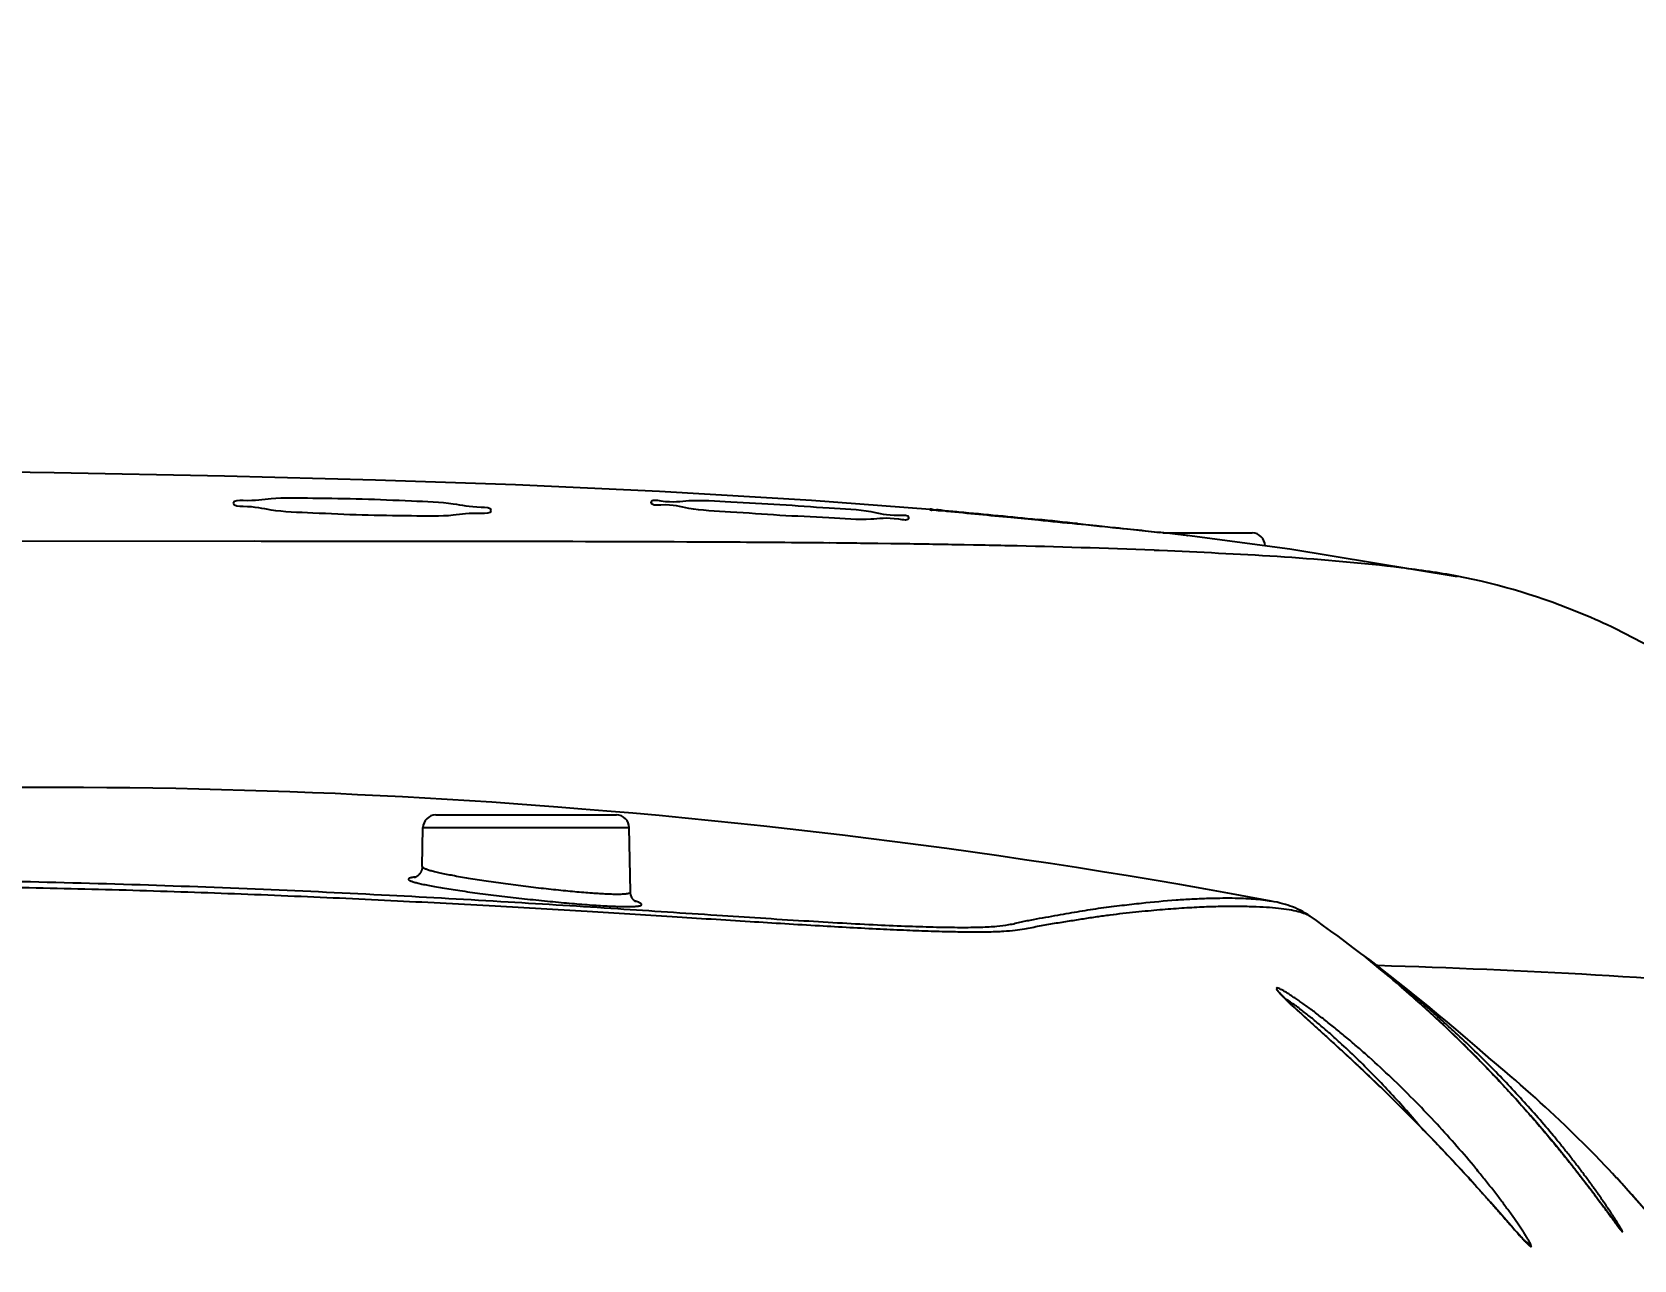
# Model space of a CAD drawing. Header units: millimetres. Extents: x 5828 to 6704, y 123 to 421.
# Drawn here: x 6409.77 to 6412.881, y 194.295 to 196.678 of the extents above; entities that cross this region are included whole.
import ezdxf

# ---------------------------------------------------------------- set-up
doc = ezdxf.new("R2010")
doc.units = ezdxf.units.MM
doc.layers.add('外形图', color=7, linetype='Continuous')
doc.layers.add('尺寸标注', color=7, linetype='Continuous')
doc.styles.add('微软雅黑', font='msyh.ttc', dxfattribs={"height": 1.5})
doc.dimstyles.new('尺寸标注_1_20比例', dxfattribs={"dimtxt": 1.5, "dimasz": 1.25, "dimexe": 0.5, "dimexo": 0.4, "dimgap": 0.5, "dimtad": 1, "dimdec": 1, "dimlfac": 20, "dimdsep": 46, "dimtxsty": '微软雅黑', "dimcen": 0.09, "dimadec": 0, "dimazin": 0, "dimtp": 0.01, "dimtm": 0.01, "dimtfac": 1, "dimtdec": 1, "dimtofl": 0, "dimtmove": 0, "dimatfit": 3, "dimfxl": 1, "dimtolj": 1, "dimarcsym": 0})

# ---------------------------------------------------------------- blocks, each defined once
blk = doc.blocks.new('*D1102')
at = {"layer": 'Defpoints', "color": 0}
for p in [(6409.4545, 201.6953), (6409.4545, 196.4975), (6406.5795, 189.9086)]:
    blk.add_point(p, dxfattribs=at)
at = {"layer": '尺寸标注', "color": 0, "lineweight": -2}
for p, q in [((6406.5795, 190.3086), (6406.5795, 202.1953)), ((6409.4545, 196.8975), (6409.4545, 202.1953)), ((6405.3295, 201.6953), (6404.0795, 201.6953)), ((6410.7045, 201.6953), (6417.675, 201.6953))]:
    blk.add_line(p, q, dxfattribs=at)
at = {"layer": '尺寸标注', "color": 0}
for points in [[(6405.3295, 201.487), (6405.3295, 201.9037), (6406.5795, 201.6953)], [(6410.7045, 201.9037), (6410.7045, 201.487), (6409.4545, 201.6953)]]:
    blk.add_solid(points, dxfattribs=at)
at = {"layer": '尺寸标注', "color": 0, "insert": (6415.1519, 202.9561), "char_height": 1.5, "attachment_point": 5, "style": '微软雅黑'}
blk.add_mtext('\\A1;\\A1;{\\fAlibaba PuHuiTi 3.0 55 Regular|b0|i0|c134|p18;57.5}', dxfattribs=at)

msp = doc.modelspace()

# ---------------------------------------------------------------- linework, layer by layer
at = {"layer": '外形图', "linetype": 'ByBlock'}
for p, q in [((6411.8163, 195.7216), (6411.7991, 195.7233)), ((6411.8002, 195.7242), (6411.8059, 195.7236)), ((6411.8059, 195.7236), (6411.8165, 195.7225)), ((6411.8165, 195.7225), (6411.8374, 195.7203)), ((6411.8374, 195.7203), (6411.8595, 195.7179)), ((6410.2014, 195.6899), (6409.6646, 195.6898)), ((6410.215, 195.6898), (6410.2014, 195.6899)), ((6410.2264, 195.6898), (6410.215, 195.6898)), ((6410.2407, 195.6898), (6410.2264, 195.6898)), ((6410.2815, 195.6898), (6410.2407, 195.6898)), ((6410.2967, 195.6898), (6410.2815, 195.6898)), ((6410.3031, 195.6898), (6410.2967, 195.6898)), ((6410.5303, 195.6896), (6410.524, 195.6896)), ((6410.5353, 195.6896), (6410.5303, 195.6896)), ((6410.5453, 195.6896), (6410.5353, 195.6896)), ((6410.5849, 195.6896), (6410.5453, 195.6896)), ((6410.5989, 195.6895), (6410.5849, 195.6896)), ((6410.6235, 195.6895), (6410.5989, 195.6895)), ((6411.8684, 195.7163), (6411.8591, 195.7173)), ((6411.8595, 195.7179), (6411.8688, 195.7169)), ((6411.8706, 195.7161), (6411.8684, 195.7163)), ((6411.8688, 195.7169), (6411.8749, 195.7162)), ((6411.8739, 195.7158), (6411.8706, 195.7161)), ((6411.8749, 195.7162), (6411.8973, 195.7138)), ((6411.8973, 195.7138), (6411.9377, 195.7093)), ((6411.9377, 195.7093), (6411.9604, 195.7068)), ((6411.9664, 195.7061), (6412.1395, 195.7061)), ((6412.0136, 195.7012), (6412.0123, 195.7013)), ((6412.0132, 195.7011), (6412.0142, 195.7011)), ((6412.0142, 195.7011), (6412.0136, 195.7011)), ((6411.0416, 195.6885), (6411.0169, 195.6886)), ((6411.1121, 195.6882), (6411.0946, 195.6883)), ((6411.12, 195.6881), (6411.1121, 195.6882)), ((6411.332, 195.6864), (6411.3194, 195.6866)), ((6411.3402, 195.6864), (6411.332, 195.6864)), ((6411.3583, 195.6862), (6411.3402, 195.6864)), ((6411.438, 195.6852), (6411.4128, 195.6855)), ((6411.58, 195.6829), (6411.5566, 195.6833)), ((6411.5981, 195.6825), (6411.58, 195.6829)), ((6411.6654, 195.6811), (6411.6591, 195.6812)), ((6411.9591, 195.6718), (6411.9491, 195.6723)), ((6411.975, 195.6712), (6411.9591, 195.6718)), ((6412.9137, 195.4844), (6412.845, 195.5202)), ((6410.5277, 195.0585), (6410.5291, 195.1341)), ((6410.5291, 195.1341), (6410.9299, 195.1341)), ((6410.5541, 195.1586), (6410.9049, 195.1586)), ((6410.9321, 195.0091), (6410.9299, 195.1341)), ((6412.1766, 194.9915), (6412.0994, 195.0057)), ((6412.2643, 194.9535), (6412.252, 194.9621)), ((6412.2784, 194.9434), (6412.2643, 194.9535)), ((6412.2924, 194.9333), (6412.2784, 194.9434)), ((6412.3065, 194.9231), (6412.2924, 194.9333)), ((6412.3207, 194.9126), (6412.3065, 194.9231)), ((6412.3354, 194.9016), (6412.3207, 194.9126)), ((6412.3509, 194.89), (6412.3354, 194.9016)), ((6412.3678, 194.8771), (6412.3509, 194.89)), ((6412.3598, 194.8826), (6412.3597, 194.8826)), ((6412.3599, 194.8825), (6412.3598, 194.8825)), ((6412.3601, 194.8823), (6412.3599, 194.8824)), ((6412.3605, 194.8819), (6412.3601, 194.8823)), ((6412.3615, 194.8811), (6412.3605, 194.8819)), ((6412.3766, 194.8688), (6412.3615, 194.8811)), ((6412.3868, 194.8625), (6412.3678, 194.8771)), ((6412.3863, 194.8609), (6412.3766, 194.8688)), ((6412.3795, 194.8665), (6412.3804, 194.8657)), ((6412.3804, 194.8657), (6412.3814, 194.8649)), ((6412.3814, 194.8669), (6412.3836, 194.8668)), ((6412.3956, 194.8532), (6412.3863, 194.8609)), ((6412.4077, 194.8463), (6412.3868, 194.8625)), ((6412.4049, 194.8455), (6412.3956, 194.8532)), ((6412.3973, 194.8518), (6412.3986, 194.8507)), ((6412.4137, 194.838), (6412.4049, 194.8455)), ((6412.4231, 194.8342), (6412.4077, 194.8463)), ((6412.4217, 194.8312), (6412.4137, 194.838)), ((6412.4303, 194.8238), (6412.4217, 194.8312)), ((6412.4411, 194.8199), (6412.4231, 194.8342)), ((6412.4395, 194.8158), (6412.4303, 194.8238)), ((6412.4589, 194.8056), (6412.4411, 194.8199)), ((6412.1985, 194.8073), (6412.1976, 194.8082)), ((6412.1995, 194.8063), (6412.1985, 194.8073)), ((6412.2005, 194.8052), (6412.1995, 194.8063)), ((6412.2017, 194.8041), (6412.2005, 194.8052)), ((6412.2029, 194.8028), (6412.2017, 194.8041)), ((6412.2042, 194.8015), (6412.2029, 194.8028)), ((6412.2057, 194.8001), (6412.2042, 194.8015)), ((6412.208, 194.7979), (6412.2057, 194.8001)), ((6412.2106, 194.7954), (6412.208, 194.7979)), ((6412.2134, 194.7927), (6412.2106, 194.7954)), ((6412.2174, 194.7889), (6412.2134, 194.7927)), ((6412.2219, 194.7847), (6412.2174, 194.7889)), ((6412.4494, 194.8071), (6412.4395, 194.8158)), ((6412.4577, 194.7998), (6412.4494, 194.8071)), ((6412.4664, 194.792), (6412.4577, 194.7998)), ((6412.4807, 194.788), (6412.4589, 194.8056)), ((6412.4754, 194.7838), (6412.4664, 194.792)), ((6412.5021, 194.7703), (6412.4807, 194.788)), ((6412.2294, 194.7778), (6412.2219, 194.7847)), ((6412.317, 194.698), (6412.2294, 194.7778)), ((6412.4848, 194.7752), (6412.4754, 194.7838)), ((6412.4946, 194.7662), (6412.4848, 194.7752)), ((6412.5048, 194.7567), (6412.4946, 194.7662)), ((6412.5192, 194.7561), (6412.5021, 194.7703)), ((6412.5154, 194.7467), (6412.5048, 194.7567)), ((6412.5394, 194.7391), (6412.5192, 194.7561)), ((6412.5235, 194.739), (6412.5154, 194.7467)), ((6412.5318, 194.731), (6412.5235, 194.739)), ((6412.5403, 194.7228), (6412.5318, 194.731)), ((6412.5583, 194.723), (6412.5394, 194.7391)), ((6412.3349, 194.6814), (6412.317, 194.698)), ((6412.549, 194.7143), (6412.5403, 194.7228)), ((6412.5578, 194.7056), (6412.549, 194.7143)), ((6412.5667, 194.6966), (6412.5578, 194.7056)), ((6412.5765, 194.7073), (6412.5583, 194.723)), ((6412.5758, 194.6875), (6412.5667, 194.6966)), ((6412.6038, 194.6835), (6412.5765, 194.7073)), ((6412.3511, 194.6662), (6412.3349, 194.6814)), ((6412.3651, 194.653), (6412.3511, 194.6662)), ((6412.585, 194.6781), (6412.5758, 194.6875)), ((6412.5944, 194.6685), (6412.585, 194.6781)), ((6412.6038, 194.6586), (6412.5944, 194.6685)), ((6412.6066, 194.6811), (6412.6038, 194.6835)), ((6412.63, 194.6613), (6412.6066, 194.6811)), ((6412.3795, 194.6392), (6412.3651, 194.653)), ((6412.3944, 194.625), (6412.3795, 194.6392)), ((6412.6133, 194.6487), (6412.6038, 194.6586)), ((6412.6228, 194.6385), (6412.6133, 194.6487)), ((6412.6324, 194.6282), (6412.6228, 194.6385)), ((6412.6409, 194.652), (6412.63, 194.6613)), ((6412.6515, 194.6429), (6412.6409, 194.652)), ((6412.6607, 194.6349), (6412.6515, 194.6429)), ((6412.6711, 194.6258), (6412.6607, 194.6349)), ((6412.4096, 194.6102), (6412.3944, 194.625)), ((6412.4219, 194.5981), (6412.4096, 194.6102)), ((6412.6419, 194.6178), (6412.6324, 194.6282)), ((6412.6515, 194.6073), (6412.6419, 194.6178)), ((6412.661, 194.5967), (6412.6515, 194.6073)), ((6412.6809, 194.6171), (6412.6711, 194.6258)), ((6412.6896, 194.6093), (6412.6809, 194.6171)), ((6412.699, 194.6008), (6412.6896, 194.6093)), ((6412.7094, 194.5913), (6412.699, 194.6008)), ((6412.4343, 194.5858), (6412.4219, 194.5981)), ((6412.4468, 194.5733), (6412.4343, 194.5858)), ((6412.4593, 194.5606), (6412.4468, 194.5733)), ((6412.6705, 194.586), (6412.661, 194.5967)), ((6412.6799, 194.5753), (6412.6705, 194.586)), ((6412.6892, 194.5646), (6412.6799, 194.5753)), ((6412.7179, 194.5834), (6412.7094, 194.5913)), ((6412.7271, 194.5749), (6412.7179, 194.5834)), ((6412.737, 194.5655), (6412.7271, 194.5749)), ((6412.4718, 194.5479), (6412.4593, 194.5606)), ((6412.4841, 194.5351), (6412.4718, 194.5479)), ((6412.6983, 194.554), (6412.6892, 194.5646)), ((6412.7073, 194.5435), (6412.6983, 194.554)), ((6412.716, 194.533), (6412.7073, 194.5435)), ((6412.7478, 194.5552), (6412.737, 194.5655)), ((6412.7556, 194.5477), (6412.7478, 194.5552)), ((6412.7639, 194.5396), (6412.7556, 194.5477)), ((6412.7728, 194.5309), (6412.7639, 194.5396)), ((6412.4964, 194.5224), (6412.4841, 194.5351)), ((6412.5085, 194.5097), (6412.4964, 194.5224)), ((6412.5203, 194.4971), (6412.5085, 194.5097)), ((6412.7246, 194.5227), (6412.716, 194.533)), ((6412.7329, 194.5126), (6412.7246, 194.5227)), ((6412.741, 194.5027), (6412.7329, 194.5126)), ((6412.7824, 194.5214), (6412.7728, 194.5309)), ((6412.7928, 194.5109), (6412.7824, 194.5214)), ((6412.8043, 194.4993), (6412.7928, 194.5109)), ((6412.5318, 194.4848), (6412.5203, 194.4971)), ((6412.5457, 194.4698), (6412.5318, 194.4848)), ((6412.7488, 194.493), (6412.741, 194.5027)), ((6412.7563, 194.4836), (6412.7488, 194.493)), ((6412.7659, 194.4716), (6412.7563, 194.4836)), ((6412.559, 194.4553), (6412.5457, 194.4698)), ((6412.5715, 194.4415), (6412.559, 194.4553)), ((6412.7748, 194.4601), (6412.7659, 194.4716)), ((6412.7832, 194.4493), (6412.7748, 194.4601)), ((6412.7929, 194.4366), (6412.7832, 194.4493)), ((6412.5855, 194.4258), (6412.5715, 194.4415)), ((6412.6025, 194.4068), (6412.5855, 194.4258)), ((6412.8017, 194.425), (6412.7929, 194.4366)), ((6412.8111, 194.4125), (6412.8017, 194.425)), ((6412.6466, 194.3566), (6412.6025, 194.4068)), ((6412.823, 194.3965), (6412.8111, 194.4125)), ((6412.843, 194.3695), (6412.823, 194.3965)), ((6412.6537, 194.3486), (6412.6466, 194.3566)), ((6412.8471, 194.3639), (6412.843, 194.3695)), ((6412.8495, 194.3608), (6412.8471, 194.3639)), ((6412.8511, 194.3587), (6412.8495, 194.3608)), ((6412.8521, 194.3574), (6412.8511, 194.3587)), ((6412.8529, 194.3562), (6412.8521, 194.3574)), ((6412.8534, 194.3556), (6412.8529, 194.3562)), ((6412.8539, 194.3551), (6412.8534, 194.3556)), ((6412.8542, 194.3546), (6412.8539, 194.3551)), ((6412.8545, 194.3542), (6412.8542, 194.3546)), ((6412.8548, 194.3539), (6412.8545, 194.3542)), ((6412.855, 194.3537), (6412.8548, 194.3539)), ((6412.8551, 194.3535), (6412.855, 194.3537)), ((6412.658, 194.3438), (6412.6537, 194.3486)), ((6412.661, 194.3405), (6412.658, 194.3438)), ((6412.6631, 194.3382), (6412.661, 194.3405)), ((6412.6649, 194.3362), (6412.6631, 194.3382)), ((6412.6666, 194.3344), (6412.6649, 194.3362)), ((6412.6676, 194.3334), (6412.6666, 194.3344)), ((6412.6685, 194.3324), (6412.6676, 194.3334)), ((6412.6694, 194.3315), (6412.6685, 194.3324)), ((6412.6702, 194.3307), (6412.6694, 194.3315)), ((6412.6709, 194.33), (6412.6702, 194.3307)), ((6412.6715, 194.3294), (6412.6709, 194.33)), ((6412.6721, 194.3288), (6412.6715, 194.3294)), ((6412.6725, 194.3284), (6412.6721, 194.3288))]:
    msp.add_line(p, q, dxfattribs=at)
for points in [[(6409.8127, 195.8228), (6409.4398, 195.8282), (6409.0447, 195.8322), (6408.7048, 195.8334), (6408.4001, 195.8318), (6408.1094, 195.8274), (6407.8247, 195.8197), (6407.5401, 195.808)], [(6410.9885, 195.7868), (6410.7092, 195.7994), (6410.4371, 195.8087), (6410.1438, 195.8163), (6409.8127, 195.8228)], [(6411.5142, 195.7518), (6411.2839, 195.7692), (6410.9885, 195.7868)], [(6412.5378, 195.6212), (6412.2128, 195.6743), (6412.0136, 195.701)], [(6412.0994, 195.0057), (6412.0493, 195.0146), (6411.9992, 195.0234), (6411.949, 195.032), (6411.8988, 195.0403), (6411.8486, 195.0485), (6411.7983, 195.0565), (6411.748, 195.0642), (6411.6976, 195.0718), (6411.6473, 195.0792), (6411.5969, 195.0864), (6411.5464, 195.0934), (6411.4959, 195.1001), (6411.4453, 195.1067), (6411.3947, 195.1131), (6411.3439, 195.1193), (6411.2931, 195.1254), (6411.2423, 195.1312), (6411.1914, 195.1368), (6411.1406, 195.1422), (6411.0897, 195.1474), (6411.0387, 195.1524), (6410.9876, 195.1573), (6410.9365, 195.1619), (6410.8861, 195.1662), (6410.8374, 195.1702), (6410.7911, 195.1739), (6410.7475, 195.1772), (6410.7053, 195.1802), (6410.6627, 195.1832), (6410.6195, 195.186), (6410.5761, 195.1887), (6410.5328, 195.1912), (6410.4894, 195.1936), (6410.4459, 195.1959), (6410.4023, 195.198), (6410.3585, 195.2), (6410.3147, 195.2018), (6410.2707, 195.2035), (6410.2266, 195.205), (6410.1824, 195.2064), (6410.1381, 195.2077), (6410.0937, 195.2088), (6410.0492, 195.2097), (6410.0045, 195.2105), (6409.9598, 195.2111), (6409.9149, 195.2116), (6409.8699, 195.212), (6409.8248, 195.2121), (6409.7796, 195.2121), (6409.7343, 195.212)], [(6410.5277, 195.0585), (6410.5277, 195.0581), (6410.5277, 195.0576), (6410.5277, 195.0571), (6410.5276, 195.0566), (6410.5276, 195.0561), (6410.5275, 195.0556), (6410.5274, 195.0551), (6410.5274, 195.0546), (6410.5273, 195.0541), (6410.5272, 195.0536), (6410.527, 195.0532), (6410.5269, 195.0527), (6410.5268, 195.0522), (6410.5266, 195.0517), (6410.5265, 195.0513), (6410.5263, 195.0508), (6410.5262, 195.0504), (6410.526, 195.0499), (6410.5258, 195.0495), (6410.5256, 195.049), (6410.5254, 195.0486), (6410.5252, 195.0482), (6410.525, 195.0478), (6410.5248, 195.0474), (6410.5246, 195.047), (6410.5243, 195.0466), (6410.5241, 195.0462), (6410.5239, 195.0458), (6410.5236, 195.0455), (6410.5234, 195.0451), (6410.5231, 195.0448), (6410.5229, 195.0444), (6410.5226, 195.0441), (6410.5224, 195.0438), (6410.5221, 195.0435), (6410.5218, 195.0432), (6410.5216, 195.0429), (6410.5213, 195.0426), (6410.5211, 195.0424), (6410.5208, 195.0421), (6410.5206, 195.0419), (6410.5203, 195.0416), (6410.5201, 195.0414), (6410.5198, 195.0412), (6410.5196, 195.0409), (6410.5193, 195.0407), (6410.5191, 195.0405), (6410.5188, 195.0403), (6410.5186, 195.0402), (6410.5183, 195.04), (6410.5181, 195.0398), (6410.5179, 195.0396), (6410.5177, 195.0395), (6410.5174, 195.0393), (6410.5172, 195.0392), (6410.517, 195.039), (6410.5168, 195.0389), (6410.5166, 195.0388), (6410.5164, 195.0387), (6410.5161, 195.0385), (6410.5159, 195.0384), (6410.5157, 195.0383), (6410.5156, 195.0382), (6410.5154, 195.0381), (6410.5152, 195.038), (6410.515, 195.0379), (6410.5148, 195.0379), (6410.5147, 195.0378), (6410.5145, 195.0377), (6410.5143, 195.0376), (6410.5142, 195.0376), (6410.514, 195.0375), (6410.5139, 195.0375), (6410.5137, 195.0374), (6410.5136, 195.0374), (6410.5135, 195.0373), (6410.5134, 195.0373), (6410.5133, 195.0372), (6410.5132, 195.0372), (6410.5131, 195.0372), (6410.513, 195.0372), (6410.513, 195.0371), (6410.5129, 195.0371), (6410.5129, 195.0371), (6410.5129, 195.0371)], [(6410.9423, 194.9904), (6410.9423, 194.9904), (6410.9422, 194.9904), (6410.9422, 194.9904), (6410.9422, 194.9904), (6410.9421, 194.9905), (6410.9421, 194.9905), (6410.942, 194.9905), (6410.9419, 194.9906), (6410.9418, 194.9906), (6410.9417, 194.9907), (6410.9416, 194.9908), (6410.9415, 194.9908), (6410.9414, 194.9909), (6410.9413, 194.991), (6410.9411, 194.9911), (6410.941, 194.9912), (6410.9409, 194.9913), (6410.9407, 194.9914), (6410.9406, 194.9915), (6410.9404, 194.9916), (6410.9403, 194.9917), (6410.9401, 194.9919), (6410.94, 194.992), (6410.9398, 194.9922), (6410.9396, 194.9923), (6410.9394, 194.9925), (6410.9393, 194.9926), (6410.9391, 194.9928), (6410.9389, 194.9929), (6410.9387, 194.9931), (6410.9386, 194.9933), (6410.9384, 194.9935), (6410.9382, 194.9937), (6410.938, 194.9939), (6410.9378, 194.9941), (6410.9376, 194.9943), (6410.9374, 194.9946), (6410.9372, 194.9948), (6410.937, 194.995), (6410.9369, 194.9953), (6410.9367, 194.9955), (6410.9365, 194.9958), (6410.9363, 194.9961), (6410.9361, 194.9964), (6410.9359, 194.9967), (6410.9357, 194.997), (6410.9355, 194.9973), (6410.9353, 194.9976), (6410.9351, 194.9979), (6410.9349, 194.9983), (6410.9348, 194.9986), (6410.9346, 194.999), (6410.9344, 194.9993), (6410.9342, 194.9997), (6410.934, 195.0001), (6410.9339, 195.0005), (6410.9337, 195.0009), (6410.9336, 195.0013), (6410.9334, 195.0017), (6410.9333, 195.0021), (6410.9331, 195.0025), (6410.933, 195.003), (6410.9329, 195.0034), (6410.9328, 195.0039), (6410.9327, 195.0043), (6410.9326, 195.0048), (6410.9325, 195.0053), (6410.9324, 195.0057), (6410.9323, 195.0062), (6410.9323, 195.0067), (6410.9322, 195.0072), (6410.9322, 195.0077), (6410.9321, 195.0082), (6410.9321, 195.0087), (6410.9321, 195.0091)], [(6412.252, 194.9621), (6412.2475, 194.9651), (6412.2427, 194.9681), (6412.2378, 194.971), (6412.2327, 194.9736), (6412.2277, 194.976), (6412.2228, 194.9782), (6412.2181, 194.9801), (6412.2135, 194.9818), (6412.2088, 194.9834), (6412.204, 194.9849), (6412.1989, 194.9864), (6412.1937, 194.9877), (6412.1882, 194.9891), (6412.1824, 194.9903), (6412.1766, 194.9915)], [(6412.1976, 194.8082), (6412.1969, 194.809), (6412.1965, 194.8094), (6412.1962, 194.8098), (6412.1959, 194.8102), (6412.1956, 194.8105), (6412.1953, 194.8108), (6412.195, 194.8111), (6412.1948, 194.8113), (6412.1946, 194.8116), (6412.1944, 194.8118), (6412.1942, 194.812), (6412.1941, 194.8122), (6412.1939, 194.8124), (6412.1938, 194.8125), (6412.1937, 194.8127), (6412.1936, 194.8128), (6412.1935, 194.8129), (6412.1935, 194.813), (6412.1934, 194.813), (6412.1934, 194.8131), (6412.1933, 194.8131), (6412.1933, 194.8131)], [(6412.8474, 194.4539), (6412.8393, 194.4626), (6412.8315, 194.4709), (6412.8241, 194.4786), (6412.8171, 194.486), (6412.8043, 194.4993)], [(6412.9816, 194.2952), (6412.9732, 194.3061), (6412.9649, 194.3165), (6412.9567, 194.3269), (6412.9485, 194.3371), (6412.9404, 194.3471), (6412.9323, 194.357), (6412.9242, 194.3667), (6412.9162, 194.3762), (6412.9082, 194.3856), (6412.9004, 194.3948), (6412.8926, 194.4037), (6412.8849, 194.4125), (6412.8773, 194.421), (6412.8699, 194.4294), (6412.8626, 194.4375), (6412.8554, 194.4454), (6412.8475, 194.454)], [(6412.8553, 194.3534), (6412.8553, 194.3534), (6412.8552, 194.3534), (6412.8552, 194.3534), (6412.8552, 194.3535)], [(6412.6741, 194.3269), (6412.6741, 194.3269), (6412.6741, 194.3269), (6412.6741, 194.327), (6412.674, 194.327), (6412.674, 194.3271), (6412.6739, 194.3271), (6412.6738, 194.3272), (6412.6737, 194.3273), (6412.6736, 194.3274), (6412.6734, 194.3275), (6412.6733, 194.3277), (6412.6731, 194.3278), (6412.6729, 194.328), (6412.6727, 194.3282), (6412.6725, 194.3284)]]:
    msp.add_lwpolyline(points, dxfattribs=at)
for centre, radius, start, end in [((6409.6344, 175.2941), 20.5446, 83.94868, 84.16705), ((6410.4803, 45.851), 149.8386, 89.794795, 89.945214), ((6409.731, 174.5875), 21.2367, 84.04934, 84.2087), ((6410.7831, 184.6503), 11.119, 83.82309, 84.06611), ((6412.1395, 195.6811), 0.025, 0, 90), ((6410.8799, 152.1597), 43.529, 89.42147, 89.68401), ((6411.0512, 167.3343), 28.3535, 88.97874, 89.21839), ((6411.1585, 173.1696), 22.5172, 88.7263, 88.88139), ((6411.3472, 180.9006), 14.784, 87.66689, 88.76683), ((6410.5541, 195.1336), 0.025, 90, 179), ((6410.9049, 195.1336), 0.025, 1, 90), ((6410.1825, 192.1799), 3.4705, 50.7253, 50.9697), ((6410.7824, 192.9145), 2.5221, 50.1875, 50.655), ((6411.2089, 192.9362), 2.2334, 37.469, 42.7656), ((6412.8382, 194.3354), 0.0251, 33.896, 50.8632), ((6412.6618, 194.3064), 0.025, 36.9735, 67.148)]:
    msp.add_arc(centre, radius, start, end, dxfattribs=at)
for points, knots in [([(6410.1612, 195.7638), (6410.1612, 195.7704), (6410.1993, 195.7678), (6410.239, 195.7754), (6410.3219, 195.7735), (6410.4113, 195.773), (6410.5008, 195.7684), (6410.5834, 195.7658), (6410.6235, 195.7554), (6410.6612, 195.7562), (6410.6612, 195.7495)], [0, 0, 0, 0, 0.039449, 0.147429, 0.30888, 0.499387, 0.689931, 0.851534, 0.959948, 1, 1, 1, 1]), ([(6410.6612, 195.7495), (6410.6612, 195.7429), (6410.623, 195.7459), (6410.5834, 195.7375), (6410.5004, 195.7395), (6410.411, 195.7398), (6410.3216, 195.7448), (6410.2389, 195.7473), (6410.199, 195.7585), (6410.1612, 195.7571), (6410.1612, 195.7638)], [0, 0, 0, 0, 0.039373, 0.147419, 0.308969, 0.499547, 0.69008, 0.851663, 0.960107, 1, 1, 1, 1]), ([(6410.9723, 195.7655), (6410.9723, 195.7719), (6411.0113, 195.7638), (6411.0499, 195.772), (6411.1333, 195.7652), (6411.2225, 195.7623), (6411.3118, 195.7544), (6411.3947, 195.7514), (6411.4338, 195.7381), (6411.4723, 195.742), (6411.4723, 195.7355)], [0, 0, 0, 0, 0.038392, 0.146448, 0.308276, 0.499192, 0.690082, 0.852058, 0.960722, 1, 1, 1, 1]), ([(6411.4723, 195.7355), (6411.4723, 195.7291), (6411.4332, 195.7374), (6411.3946, 195.7294), (6411.3112, 195.7365), (6411.222, 195.7394), (6411.1328, 195.7471), (6411.0498, 195.75), (6411.0107, 195.7629), (6410.9723, 195.7589), (6410.9723, 195.7655)], [0, 0, 0, 0, 0.038361, 0.146476, 0.308391, 0.49931, 0.69017, 0.852106, 0.96073, 1, 1, 1, 1]), ([(6411.5142, 195.7517), (6411.5142, 195.7538), (6411.5272, 195.748), (6411.5322, 195.7504), (6411.5381, 195.7499)], [0, 0, 0, 0, 0.252778, 1, 1, 1, 1]), ([(6411.5468, 195.748), (6411.5387, 195.7488), (6411.5318, 195.7532), (6411.5142, 195.7489), (6411.5142, 195.7517)], [0, 0, 0, 0, 0.744881, 1, 1, 1, 1]), ([(6411.5381, 195.7499), (6411.5488, 195.749), (6411.6102, 195.7436), (6411.6716, 195.7375), (6411.7224, 195.7323)], [0, 0, 0, 0, 0.173372, 1, 1, 1, 1]), ([(6411.7244, 195.7306), (6411.7065, 195.7323), (6411.6473, 195.7381), (6411.5881, 195.7438), (6411.5468, 195.748)], [0, 0, 0, 0, 0.302244, 1, 1, 1, 1]), ([(6412.0123, 195.7013), (6412.0084, 195.7016), (6411.9975, 195.7028), (6411.9866, 195.704), (6411.9795, 195.7048)], [0, 0, 0, 0, 0.34953, 1, 1, 1, 1]), ([(6412.5379, 195.6221), (6412.5019, 195.6289), (6412.3151, 195.6549), (6412.1266, 195.6644), (6411.975, 195.6712)], [0, 0, 0, 0, 0.194633, 1, 1, 1, 1]), ([(6412.845, 195.5202), (6412.824, 195.5302), (6412.7254, 195.5741), (6412.6212, 195.6063), (6412.5379, 195.6221)], [0, 0, 0, 0, 0.214815, 1, 1, 1, 1]), ([(6410.5151, 195.038), (6410.5138, 195.0379), (6410.5112, 195.0376), (6410.508, 195.0372), (6410.5054, 195.0367), (6410.5039, 195.0364), (6410.5026, 195.0359), (6410.5015, 195.0355), (6410.5005, 195.0347), (6410.5005, 195.0341)], [0, 0, 0, 0, 0.25141, 0.5028, 0.628499, 0.754176, 0.81702, 0.879839, 1, 1, 1, 1]), ([(6410.5277, 195.0585), (6410.5277, 195.0579), (6410.5286, 195.0569), (6410.53, 195.056), (6410.5318, 195.0551), (6410.5339, 195.0542), (6410.5377, 195.0528), (6410.5437, 195.0509), (6410.5521, 195.0487), (6410.5667, 195.0454), (6410.5885, 195.0411), (6410.6186, 195.0359), (6410.653, 195.0306), (6410.6902, 195.0254), (6410.729, 195.0203), (6410.7679, 195.0157), (6410.8054, 195.0117), (6410.8351, 195.009), (6410.8571, 195.0073), (6410.8719, 195.0063), (6410.8852, 195.0056), (6410.8971, 195.0052), (6410.9074, 195.005), (6410.9149, 195.0052), (6410.92, 195.0055), (6410.9231, 195.0057), (6410.9258, 195.0061), (6410.928, 195.0065), (6410.9298, 195.007), (6410.931, 195.0076), (6410.9319, 195.0082), (6410.9321, 195.0088), (6410.9321, 195.0091)], [0, 0, 0, 0, 0.004484, 0.008099, 0.012774, 0.018543, 0.025415, 0.042444, 0.063754, 0.089163, 0.151314, 0.226592, 0.31219, 0.404928, 0.501356, 0.597862, 0.690791, 0.776565, 0.815708, 0.851831, 0.884577, 0.913623, 0.93869, 0.959546, 0.96834, 0.976024, 0.982591, 0.988043, 0.992399, 0.995714, 0.998126, 1, 1, 1, 1]), ([(6407.2038, 194.9289), (6407.2024, 194.9283), (6407.2005, 194.9275), (6407.1983, 194.9263), (6407.1971, 194.9255), (6407.1963, 194.9248), (6407.1957, 194.9241), (6407.1954, 194.9234), (6407.1955, 194.9227), (6407.1959, 194.9221), (6407.1967, 194.9217), (6407.1978, 194.9212), (6407.1998, 194.9207), (6407.2032, 194.9202), (6407.2082, 194.9198), (6407.2145, 194.9196), (6407.2222, 194.9196), (6407.2311, 194.9198), (6407.2414, 194.9201), (6407.2531, 194.9207), (6407.2711, 194.9218), (6407.2969, 194.9235), (6407.3316, 194.9262), (6407.3711, 194.9295), (6407.4155, 194.9333), (6407.4646, 194.9375), (6407.5184, 194.9421), (6407.5989, 194.949), (6407.7103, 194.9582), (6407.856, 194.9695), (6408.0167, 194.9807), (6408.1909, 194.9914), (6408.3771, 195.001), (6408.5735, 195.0093), (6408.7782, 195.0158), (6408.9895, 195.0203), (6409.2781, 195.0233), (6409.5686, 195.0218), (6409.8579, 195.0159), (6410.0706, 195.0096), (6410.2773, 195.0017), (6410.4762, 194.9925), (6410.6656, 194.9824), (6410.8435, 194.9721), (6411.0086, 194.9618), (6411.159, 194.9523), (6411.2935, 194.944), (6411.395, 194.9384), (6411.4672, 194.9351), (6411.5144, 194.9333), (6411.557, 194.9322), (6411.5948, 194.9316), (6411.6276, 194.9318), (6411.6554, 194.9328), (6411.678, 194.9346), (6411.6964, 194.9372), (6411.712, 194.9403), (6411.7266, 194.9433), (6411.7411, 194.946), (6411.7605, 194.9492), (6411.7843, 194.9528), (6411.8118, 194.9572), (6411.8381, 194.9613), (6411.8718, 194.966), (6411.9049, 194.9697), (6411.9371, 194.9728), (6411.9668, 194.9754), (6412.0016, 194.9782), (6412.0409, 194.9804), (6412.0771, 194.9815), (6412.1101, 194.9817), (6412.1399, 194.9812), (6412.1665, 194.98), (6412.1901, 194.978), (6412.2107, 194.9753), (6412.2258, 194.9724), (6412.236, 194.9695), (6412.2438, 194.9668), (6412.2491, 194.9642), (6412.252, 194.9621)], [0, 0, 0, 0, 0.000865, 0.001205, 0.001486, 0.00171, 0.001883, 0.002017, 0.002134, 0.002267, 0.002438, 0.00266, 0.002939, 0.003677, 0.004667, 0.005913, 0.007419, 0.009186, 0.011215, 0.013505, 0.016053, 0.02191, 0.028762, 0.036587, 0.045364, 0.055074, 0.065697, 0.077214, 0.102832, 0.131695, 0.163521, 0.197993, 0.234797, 0.273612, 0.314077, 0.355805, 0.398397, 0.484569, 0.527335, 0.569343, 0.6102, 0.649531, 0.686971, 0.722178, 0.754831, 0.78462, 0.811237, 0.834405, 0.844632, 0.853939, 0.862322, 0.869773, 0.876262, 0.88173, 0.886151, 0.889683, 0.8927, 0.895561, 0.898452, 0.901394, 0.907194, 0.912649, 0.917839, 0.922911, 0.932787, 0.937503, 0.942013, 0.950409, 0.958117, 0.965253, 0.971771, 0.977618, 0.982837, 0.987504, 0.991625, 0.995106, 0.996578, 0.997869, 1, 1, 1, 1]), ([(6407.5733, 195.0167), (6407.5542, 195.0132), (6407.5253, 195.0076), (6407.4867, 194.9997), (6407.4573, 194.9935), (6407.4279, 194.9871), (6407.3982, 194.9804), (6407.3678, 194.9733), (6407.3419, 194.9671), (6407.3205, 194.9619), (6407.3043, 194.9579), (6407.2884, 194.9539), (6407.2732, 194.95), (6407.2593, 194.9463), (6407.247, 194.9428), (6407.2366, 194.9396), (6407.2293, 194.9372), (6407.2244, 194.9353), (6407.2216, 194.9341), (6407.2192, 194.933), (6407.2173, 194.9319), (6407.2159, 194.931), (6407.215, 194.9301), (6407.2145, 194.9293), (6407.2145, 194.9288), (6407.2146, 194.9282), (6407.2152, 194.9276), (6407.2164, 194.9271), (6407.2179, 194.9266), (6407.221, 194.926), (6407.2261, 194.9256), (6407.2337, 194.9253), (6407.2433, 194.9254), (6407.255, 194.9258), (6407.2686, 194.9264), (6407.2842, 194.9274), (6407.3018, 194.9286), (6407.3291, 194.9307), (6407.3679, 194.9339), (6407.42, 194.9385), (6407.4793, 194.9439), (6407.5455, 194.9499), (6407.6186, 194.9565), (6407.6981, 194.9634), (6407.8164, 194.9734), (6407.9782, 194.9859), (6408.1874, 195), (6408.4144, 195.0125), (6408.6561, 195.0228), (6408.9092, 195.0301), (6409.17, 195.034), (6409.4348, 195.0343), (6409.6999, 195.0311), (6409.9615, 195.0245), (6410.2158, 195.0151), (6410.4594, 195.0036), (6410.6887, 194.9907), (6410.9007, 194.9774), (6411.0922, 194.9647), (6411.2377, 194.9552), (6411.3416, 194.9491), (6411.4095, 194.9454), (6411.4705, 194.9427), (6411.5243, 194.941), (6411.5708, 194.9403), (6411.605, 194.9406), (6411.6284, 194.9416), (6411.6465, 194.9428), (6411.6591, 194.9444), (6411.6668, 194.9458)], [0, 0, 0, 0, 0.012076, 0.018274, 0.024502, 0.030724, 0.036976, 0.043392, 0.050096, 0.053553, 0.057031, 0.060463, 0.063747, 0.066766, 0.069435, 0.071687, 0.073502, 0.07425, 0.074894, 0.075437, 0.07588, 0.076229, 0.076489, 0.076677, 0.076755, 0.076832, 0.077012, 0.077261, 0.077597, 0.078029, 0.079192, 0.080767, 0.082758, 0.085169, 0.087999, 0.091245, 0.094899, 0.098955, 0.108251, 0.119088, 0.131422, 0.14521, 0.16041, 0.176967, 0.194818, 0.234133, 0.277742, 0.325025, 0.375353, 0.428016, 0.482268, 0.537351, 0.592494, 0.646917, 0.699852, 0.750566, 0.79835, 0.842534, 0.882478, 0.91755, 0.933069, 0.947162, 0.95979, 0.97094, 0.980598, 0.988705, 0.992139, 0.995148, 1, 1, 1, 1]), ([(6410.5005, 195.0341), (6410.5005, 195.0338), (6410.5008, 195.0332), (6410.5017, 195.0324), (6410.5031, 195.0316), (6410.505, 195.0307), (6410.5074, 195.0298), (6410.5104, 195.0288), (6410.5139, 195.0278), (6410.5195, 195.0263), (6410.5278, 195.0244), (6410.5392, 195.022), (6410.5523, 195.0196), (6410.5731, 195.016), (6410.6025, 195.0115), (6410.641, 195.0062), (6410.6829, 195.001), (6410.7265, 194.9959), (6410.7702, 194.9914), (6410.8123, 194.9874), (6410.8511, 194.9842), (6410.8807, 194.9822), (6410.9017, 194.9813), (6410.915, 194.9809), (6410.9265, 194.9807), (6410.9348, 194.9809), (6410.9405, 194.9812), (6410.944, 194.9815), (6410.947, 194.9818), (6410.9494, 194.9822), (6410.9514, 194.9827), (6410.9527, 194.9833), (6410.9537, 194.9839), (6410.9539, 194.9845), (6410.9539, 194.9848)], [0, 0, 0, 0, 0.001744, 0.004233, 0.007715, 0.012271, 0.017933, 0.024712, 0.032608, 0.041603, 0.06281, 0.088156, 0.117411, 0.150288, 0.225687, 0.311528, 0.404588, 0.501364, 0.59819, 0.691363, 0.777284, 0.852598, 0.885338, 0.914362, 0.939393, 0.960199, 0.968961, 0.976609, 0.983132, 0.98853, 0.992817, 0.996036, 0.998311, 1, 1, 1, 1]), ([(6410.9539, 194.9848), (6410.9539, 194.9851), (6410.9536, 194.9858), (6410.9527, 194.9866), (6410.9513, 194.9875), (6410.9495, 194.9884), (6410.9471, 194.9894), (6410.944, 194.9906), (6410.9415, 194.9914), (6410.9402, 194.9918)], [0, 0, 0, 0, 0.061602, 0.124058, 0.24907, 0.374208, 0.499366, 0.749673, 1, 1, 1, 1]), ([(6411.6668, 194.9458), (6411.6711, 194.9465), (6411.6793, 194.9482), (6411.6912, 194.9509), (6411.7029, 194.9535), (6411.7186, 194.9567), (6411.7383, 194.9601), (6411.7615, 194.9641), (6411.7836, 194.9681), (6411.8118, 194.973), (6411.846, 194.9783), (6411.8859, 194.9833), (6411.9343, 194.9887), (6411.9795, 194.993), (6412.0216, 194.9957), (6412.05, 194.9969), (6412.0762, 194.9975), (6412.1001, 194.9976), (6412.122, 194.997), (6412.1419, 194.9959), (6412.1599, 194.9942), (6412.1713, 194.9925), (6412.1766, 194.9915)], [0, 0, 0, 0, 0.025382, 0.048749, 0.071753, 0.09508, 0.142426, 0.188456, 0.232044, 0.273894, 0.355325, 0.434137, 0.508209, 0.639839, 0.6991, 0.754426, 0.805418, 0.851921, 0.894261, 0.932963, 0.968296, 1, 1, 1, 1]), ([(6412.3584, 194.8838), (6412.3585, 194.8836), (6412.3587, 194.8835), (6412.3591, 194.8831), (6412.3595, 194.8828), (6412.3597, 194.8826)], [0, 0, 0, 0, 0.249834, 0.499886, 1, 1, 1, 1]), ([(6412.859, 194.3494), (6412.859, 194.3495), (6412.859, 194.3497), (6412.8588, 194.3502), (6412.8586, 194.3507), (6412.8583, 194.3514), (6412.8578, 194.3522), (6412.8573, 194.3533), (6412.8566, 194.3546), (6412.8559, 194.3558), (6412.8549, 194.3575), (6412.8537, 194.3595), (6412.8522, 194.362), (6412.8502, 194.3653), (6412.8477, 194.3693), (6412.8446, 194.3742), (6412.8415, 194.379), (6412.8383, 194.3838), (6412.8341, 194.3902), (6412.8287, 194.3982), (6412.8222, 194.4077), (6412.8157, 194.4172), (6412.809, 194.4266), (6412.8023, 194.4359), (6412.7933, 194.4483), (6412.7819, 194.4637), (6412.768, 194.482), (6412.7538, 194.5002), (6412.7394, 194.5181), (6412.7199, 194.5418), (6412.695, 194.571), (6412.6644, 194.6054), (6412.633, 194.6391), (6412.6009, 194.6721), (6412.5681, 194.7044), (6412.5402, 194.7307), (6412.5176, 194.7514), (6412.5005, 194.7668), (6412.4832, 194.782), (6412.4658, 194.7971), (6412.4483, 194.812), (6412.4335, 194.8242), (6412.4217, 194.8339), (6412.4127, 194.8412), (6412.4038, 194.8484), (6412.3948, 194.8556), (6412.3872, 194.8615), (6412.3812, 194.8663), (6412.3767, 194.8698), (6412.3729, 194.8727), (6412.3698, 194.8751), (6412.3676, 194.8768), (6412.3653, 194.8786), (6412.3634, 194.8801), (6412.3618, 194.8812), (6412.3609, 194.8819), (6412.3601, 194.8825), (6412.3595, 194.8829), (6412.359, 194.8834), (6412.3586, 194.8837), (6412.3584, 194.8838)], [0, 0, 0, 0, 0.000487, 0.000975, 0.001952, 0.002928, 0.003905, 0.005858, 0.007811, 0.009764, 0.011717, 0.015624, 0.01953, 0.023436, 0.031249, 0.039061, 0.046874, 0.054686, 0.062499, 0.078124, 0.093749, 0.109374, 0.125, 0.140625, 0.15625, 0.1875, 0.21875, 0.25, 0.281251, 0.312501, 0.375, 0.4375, 0.499999, 0.562499, 0.624998, 0.687498, 0.718748, 0.749998, 0.781249, 0.812499, 0.843749, 0.874999, 0.890625, 0.90625, 0.921875, 0.9375, 0.953125, 0.960938, 0.96875, 0.976563, 0.980469, 0.984376, 0.988282, 0.992188, 0.994141, 0.996095, 0.997071, 0.998048, 0.999024, 1, 1, 1, 1]), ([(6412.3597, 194.8826), (6412.3602, 194.8822), (6412.3629, 194.88), (6412.3657, 194.8777), (6412.368, 194.8759)], [0, 0, 0, 0, 0.167705, 1, 1, 1, 1]), ([(6412.3836, 194.8668), (6412.6661, 194.8583), (6413.1221, 194.8341), (6413.788, 194.7509), (6414.109, 194.5116), (6414.2416, 194.3592)], [0, 0, 0, 0, 0.427438, 0.694502, 1, 1, 1, 1]), ([(6412.3986, 194.8507), (6412.4204, 194.8325), (6412.4634, 194.7953), (6412.5156, 194.7469), (6412.5563, 194.7072), (6412.5864, 194.6769), (6412.6159, 194.646), (6412.6449, 194.6147), (6412.6734, 194.5829), (6412.7013, 194.5507), (6412.7241, 194.5234), (6412.7421, 194.5014), (6412.7555, 194.4847), (6412.7687, 194.468), (6412.7818, 194.4511), (6412.7948, 194.4342), (6412.8055, 194.42), (6412.814, 194.4086), (6412.8204, 194.4), (6412.8267, 194.3915), (6412.8331, 194.3829), (6412.8383, 194.3757), (6412.8425, 194.37), (6412.8457, 194.3657), (6412.8489, 194.3614), (6412.8516, 194.3579), (6412.8538, 194.3551), (6412.8551, 194.3533), (6412.8563, 194.3519), (6412.8571, 194.3509), (6412.8592, 194.3486), (6412.859, 194.3494)], [0, 0, 0, 0, 0.125036, 0.250071, 0.312591, 0.375112, 0.437632, 0.500152, 0.562672, 0.625192, 0.687713, 0.718973, 0.750233, 0.781494, 0.812754, 0.844015, 0.875275, 0.890905, 0.906535, 0.922166, 0.937796, 0.953426, 0.961241, 0.969056, 0.976871, 0.984686, 0.988594, 0.992502, 0.994455, 0.996409, 1, 1, 1, 1]), ([(6412.6817, 194.3214), (6412.6818, 194.3216), (6412.6817, 194.3223), (6412.6813, 194.3233), (6412.6808, 194.3246), (6412.6797, 194.3269), (6412.6779, 194.3304), (6412.6751, 194.3353), (6412.6716, 194.341), (6412.6674, 194.3475), (6412.6627, 194.3546), (6412.6556, 194.3652), (6412.6456, 194.3795), (6412.6325, 194.3975), (6412.6181, 194.4167), (6412.6027, 194.4367), (6412.5863, 194.4572), (6412.5631, 194.4855), (6412.5324, 194.5213), (6412.4936, 194.5642), (6412.4527, 194.6067), (6412.4105, 194.6483), (6412.3744, 194.6816), (6412.3454, 194.7073), (6412.3239, 194.7256), (6412.3029, 194.7429), (6412.2826, 194.7592), (6412.2632, 194.7741), (6412.2478, 194.7856), (6412.2362, 194.7939), (6412.2282, 194.7994), (6412.2208, 194.8045), (6412.2139, 194.809), (6412.2077, 194.8129), (6412.2023, 194.8161), (6412.1976, 194.8188), (6412.1937, 194.8208), (6412.1909, 194.822), (6412.1892, 194.8226), (6412.1882, 194.8228), (6412.1874, 194.8228), (6412.1868, 194.8227), (6412.1865, 194.8223), (6412.1864, 194.822), (6412.1864, 194.8218)], [0, 0, 0, 0, 0.001056, 0.002574, 0.004566, 0.007029, 0.013309, 0.021272, 0.030751, 0.041577, 0.053591, 0.066646, 0.095386, 0.126962, 0.160757, 0.196318, 0.233304, 0.271455, 0.350465, 0.432069, 0.515221, 0.598865, 0.681712, 0.722312, 0.761998, 0.800422, 0.837162, 0.871718, 0.903498, 0.918141, 0.931832, 0.944481, 0.955996, 0.966282, 0.975261, 0.982859, 0.989004, 0.993666, 0.99544, 0.996847, 0.99791, 0.998683, 0.999302, 1, 1, 1, 1]), ([(6412.1864, 194.8218), (6412.1865, 194.8214), (6412.1868, 194.8205), (6412.1875, 194.8193), (6412.1883, 194.8182), (6412.1894, 194.8167), (6412.1909, 194.815), (6412.1927, 194.8129), (6412.1946, 194.8109), (6412.1972, 194.8082), (6412.2004, 194.805), (6412.2043, 194.8011), (6412.2083, 194.7973), (6412.2123, 194.7935), (6412.2177, 194.7885), (6412.2244, 194.7822), (6412.2326, 194.7748), (6412.2407, 194.7674), (6412.2489, 194.7599), (6412.2571, 194.7525), (6412.268, 194.7427), (6412.2816, 194.7303), (6412.2979, 194.7155), (6412.3142, 194.7005), (6412.3304, 194.6856), (6412.3519, 194.6655), (6412.3786, 194.6402), (6412.4103, 194.6095), (6412.4416, 194.5785), (6412.4726, 194.5471), (6412.5032, 194.5153), (6412.5284, 194.4885), (6412.5484, 194.4668), (6412.5632, 194.4506), (6412.578, 194.4342), (6412.5927, 194.4177), (6412.6073, 194.4012), (6412.6195, 194.3874), (6412.6292, 194.3763), (6412.6364, 194.368), (6412.6437, 194.3597), (6412.651, 194.3515), (6412.6571, 194.3446), (6412.662, 194.3391), (6412.6658, 194.3351), (6412.6689, 194.3317), (6412.6715, 194.3291), (6412.6731, 194.3274), (6412.6744, 194.3261), (6412.6754, 194.3252), (6412.6764, 194.3242), (6412.6774, 194.3233), (6412.6783, 194.3226), (6412.679, 194.322), (6412.6795, 194.3216), (6412.6801, 194.3212), (6412.6806, 194.3209), (6412.6811, 194.3208), (6412.6814, 194.3208), (6412.6817, 194.321), (6412.6817, 194.3213), (6412.6817, 194.3214)], [0, 0, 0, 0, 0.001942, 0.003894, 0.005847, 0.0078, 0.011706, 0.015612, 0.019519, 0.023425, 0.031238, 0.03905, 0.046863, 0.054676, 0.062489, 0.078114, 0.09374, 0.109365, 0.124991, 0.140616, 0.156242, 0.187493, 0.218744, 0.249995, 0.281246, 0.312497, 0.374999, 0.437501, 0.500003, 0.562505, 0.625006, 0.687508, 0.718759, 0.75001, 0.781261, 0.812512, 0.843763, 0.875015, 0.89064, 0.906266, 0.921891, 0.937517, 0.953142, 0.960955, 0.968768, 0.97658, 0.980487, 0.984393, 0.986346, 0.9883, 0.990253, 0.992206, 0.994159, 0.995136, 0.996112, 0.997088, 0.998064, 0.998552, 0.999036, 0.999514, 1, 1, 1, 1]), ([(6412.4649, 194.5549), (6412.4552, 194.5664), (6412.4356, 194.589), (6412.4054, 194.6223), (6412.3743, 194.6548), (6412.3424, 194.6865), (6412.3151, 194.7122), (6412.2929, 194.7323), (6412.2759, 194.7471), (6412.2587, 194.7615), (6412.2441, 194.7732), (6412.2322, 194.7824), (6412.2232, 194.789), (6412.2155, 194.7944), (6412.2092, 194.7985), (6412.206, 194.8005), (6412.2044, 194.8014)], [0, 0, 0, 0, 0.125, 0.25, 0.375, 0.5, 0.624999, 0.6875, 0.750001, 0.812501, 0.875001, 0.906252, 0.937502, 0.968751, 0.984376, 1, 1, 1, 1])]:
    msp.add_open_spline(points, degree=3, knots=knots, dxfattribs=at)
for points in [[(6411.7991, 195.7233), (6411.7742, 195.7257), (6411.7493, 195.7282), (6411.7244, 195.7306)], [(6411.8591, 195.7173), (6411.8448, 195.7187), (6411.8305, 195.7202), (6411.8163, 195.7216)], [(6410.524, 195.6896), (6410.4504, 195.6897), (6410.3768, 195.6898), (6410.3031, 195.6898)], [(6411.0946, 195.6883), (6411.0769, 195.6884), (6411.0592, 195.6884), (6411.0416, 195.6885)], [(6411.4128, 195.6855), (6411.3947, 195.6857), (6411.3765, 195.6859), (6411.3583, 195.6862)]]:
    msp.add_open_spline(points, degree=3, dxfattribs=at)

# ---------------------------------------------------------------- dimensions: what is measured, and where the dimension line sits
at = {"layer": '尺寸标注'}
dim = msp.add_linear_dim(base=(6409.4545, 201.6953), p1=(6406.5795, 189.9086), p2=(6409.4545, 196.4975), text='\\A1;{\\fAlibaba PuHuiTi 3.0 55 Regular|b0|i0|c134|p18;<>}', dimstyle='尺寸标注_1_20比例', dxfattribs=at)
dim.commit()
dim.dimension.update_dxf_attribs({"geometry": '*D1102', "text_midpoint": (6415.1519, 201.6953), "dimtype": 160})

doc.saveas('drawing.dxf')
